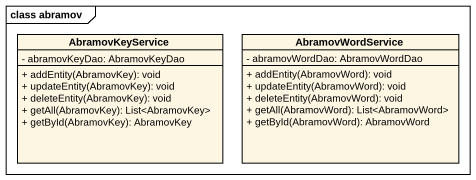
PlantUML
@startuml
mainframe class abramov
hide circle
hide empty members
skinparam classAttributeIconSize 0
class AbramovKeyService {
  - abramovKeyDao: AbramovKeyDao
  + addEntity(AbramovKey): void
  + updateEntity(AbramovKey): void
  + deleteEntity(AbramovKey): void
  + getAll(AbramovKey): List<AbramovKey>
  + getById(AbramovKey): AbramovKey
}
class AbramovWordService {
  - abramovWordDao: AbramovWordDao
  + addEntity(AbramovWord): void
  + updateEntity(AbramovWord): void
  + deleteEntity(AbramovWord): void
  + getAll(AbramovWord): List<AbramovWord>
  + getById(AbramovWord): AbramovWord
}
@enduml
